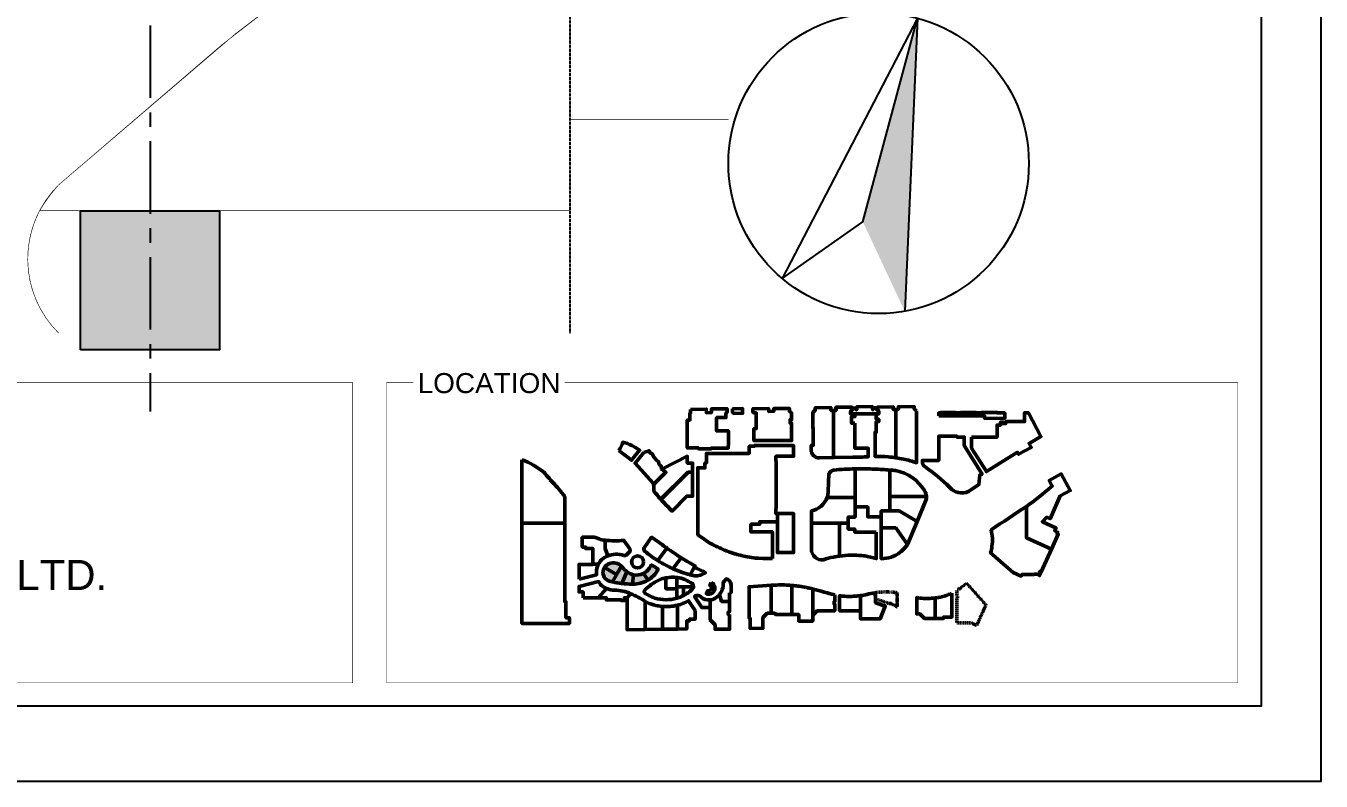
# Model space of a CAD drawing. Header units: inches. Extents: x -17552 to 18736, y -11730 to 13931.
# Drawn here: x 7550 to 18736, y -11730 to -5211 of the extents above; entities that cross this region are included whole.
import ezdxf

# ---------------------------------------------------------------- set-up
doc = ezdxf.new("R2010")
doc.units = ezdxf.units.IN
doc.header["$MEASUREMENT"] = 0
for name, pattern in [('_DASH', [0.6000000000000001, 0.4, -0.2]), ('CENTER', [2, 1.25, -0.25, 0.25, -0.25]), ('CONTINOUS', [0]), ('DASH', [0.35, 0.25, -0.1]), ('DASHED', [0.75, 0.5, -0.25])]:
    doc.linetypes.add(name, pattern=pattern)
for name, color, linetype in [('HS-CURVE-PAVE-JNT', 1, 'Continuous'), ('WALL', 255, 'Continuous'), ('轴线', 10, 'CENTER')]:
    doc.layers.add(name, color=color, linetype=linetype)
doc.layers.add('P-新规划租赁线', color=7, linetype='Continuous', true_color=0xd45be6)
doc.layers.add('租户合同线', color=5, linetype='Continuous', lineweight=50)
doc.styles.add('3F_2017.02$0$H1', font='swisscl.ttf')
doc.styles.get("Standard").update_dxf_attribs({"font": 'arial.ttf'})

# ---------------------------------------------------------------- blocks, each defined once
blk = doc.blocks.new('3F_2017.02$0$A$C11E260BE')
blk.add_hatch(color=256).paths.add_polyline_path([(5591.76080825704, 3026.479881679166), (8455.372668919856, 1855.107288574334), (2522.854731617375, 8880.550684904221)])
for p, q in [((5591.760808346673, 3026.479881619569), (2522.854731617375, 8880.550684904221)), ((2522.854731617375, 8880.550684904221), (8455.372668979224, 1855.107288484927)), ((2522.854731617375, 8880.550684904221), (4926.192646680054, 4.98924577748403))]:
    blk.add_line(p, q)
at = {"ltscale": 0.1}
blk.add_line((4926.19264668028, 4.989245792392467), (5591.760808346673, 3026.479881619569), dxfattribs=at)
blk.add_circle((4709.475723324107, 4709.476762955543), 4709.476512739406)
at = {"style": '3F_2017.02$0$H1'}
blk.add_text('北', height=3000, rotation=133.0244818913306, dxfattribs=at).set_placement((2849.449655267024, 10782.20561631986))

msp = doc.modelspace()

# ---------------------------------------------------------------- hatches: boundary and pattern name
at = {"layer": 'WALL'}
h = msp.add_hatch(color=256, dxfattribs=at)
h.dxf.hatch_style = 1
h.paths.add_polyline_path([(8022.659188833561, -8006.690969261783), (8022.659188833561, -6806.690969261783), (9222.65918883356, -6806.690969261783), (9222.65918883356, -8006.690969261783)])
h = msp.add_hatch(color=256, dxfattribs=at)
h.dxf.hatch_style = 1
edge = h.paths.add_edge_path()
edge.add_line((12883.16510575468, -9936.59858876949), (12923.09767822991, -9995.315980685007))
edge.add_arc((12798.01406765699, -9789.894598139144), 240.5074926920406, 301.3377500360506, 330.6489516951028)
edge.add_arc((13002.17772237652, -9903.506530626264), 6.942859140019472, 321.9938654460577, 413.7062722880162)
edge.add_arc((12755.11713974763, -10242.11457010495), 426.1019080598576, 53.88126861288328, 61.790082441404)
edge.add_arc((12954.02233168089, -9876.880192009605), 10.55961755840227, 76.22365122048792, 137.106067645864)
edge.add_arc((12822.5612547665, -9816.194764716663), 134.79579964206, 296.71786121649194, 336.6165671635166, ccw=False)
edge = h.paths.add_edge_path()
edge.add_line((12883.16510575468, -9936.59858876949), (12922.87148584166, -9994.983384353609))
edge.add_arc((12799.48161221188, -9786.075334862073), 242.6265320543745, 268.0440690811018, 300.5678840221975, ccw=False)
edge.add_line((12791.20057349502, -10028.56050647985), (12794.06048821429, -9947.928948566687))
edge.add_arc((12822.58611928516, -9816.226201247246), 134.7565407669693, 257.7790178224424, 296.7144274712803)
edge = h.paths.add_edge_path()
edge.add_arc((12819.57547652621, -9825.133615076607), 125.4181348748943, 231.3291531942266, 258.2618425936646)
edge.add_line((12794.06048821429, -9947.928948566687), (12791.20057349482, -10028.56050647986))
edge.add_arc((12771.203889421, -9368.01730933423), 660.8458085433582, 263.4220055393272, 271.73399074438646, ccw=False)
edge.add_line((12695.50028927111, -10024.51266163588), (12741.20852216322, -9923.053628451633))
edge = h.paths.add_edge_path()
edge.add_line((12741.20852216322, -9923.053628451633), (12695.50028927147, -10024.51266163592))
edge.add_arc((12766.67831289953, -9393.275546073744), 635.237441521561, 256.2259573945321, 263.56652749011425, ccw=False)
edge.add_line((12615.43242712773, -10010.24498546921), (12693.63364168127, -9873.65364396478))
edge.add_arc((12624.85061167201, -9947.862145241103), 101.1830365176545, 38.9653735334482, 47.1729088247136, ccw=False)
edge.add_arc((12872.13871253715, -9758.24956090559), 210.4830050884752, 216.7657685576995, 231.5342738817504)
edge = h.paths.add_edge_path()
edge.add_line((12693.6336416811, -9873.653643965086), (12651.95113164956, -9946.262700694138))
edge.add_line((12651.95113164956, -9946.262700694138), (12547.45180968451, -9886.434795003492))
edge.add_arc((12615.93346746033, -9929.083037776782), 80.67595715808336, 132.0743906618049, 148.0866359151427, ccw=False)
edge.add_arc((12617.73633606684, -9929.20192833052), 81.98196080030816, 111.22719591532379, 132.9540090863144, ccw=False)
edge.add_arc((12623.94482820141, -9948.701905326512), 102.4147072327932, 47.12062813353839, 110.51497651119061, ccw=False)
edge = h.paths.add_edge_path()
edge.add_line((12651.95113164956, -9946.262700694138), (12615.82803042029, -10010.34183050905))
edge.add_arc((12770.76464927202, -9369.564293699485), 659.2429048089477, 253.39664209248372, 256.4070774584776, ccw=False)
edge.add_arc((12610.71011491713, -9929.879540385558), 76.84971471370291, 145.5260681169801, 248.37573881822289, ccw=False)
edge.add_line((12547.35645478869, -9886.380202460618), (12651.95113164956, -9946.262700694138))

# ---------------------------------------------------------------- linework, layer by layer
msp.add_lwpolyline([(-17033.76863536707, 13283.04271609674), (18217.43136463294, 13283.04271609675), (18217.43136463294, -11081.75728390326), (-17033.76863536707, -11081.75728390326)], close=True)
for points in [[(17007.83136463294, -11729.75728390326), (18735.83136463294, -11729.75728390326), (18735.83136463294, 12203.04271609675)], [(-17552.16863536707, -10001.75728390326), (-17552.16863536707, -11729.75728390326), (17007.83136463294, -11729.75728390326)]]:
    msp.add_lwpolyline(points)
at = {"const_width": 4.319999999999999}
for points in [[(-2445.433272183414, -8290.286004608583), (10372.11204981154, -8290.286004608579), (10372.11204981153, -10881.75728390322), (-3665.014532915498, -10881.75728390325), (-3665.014532915484, -8290.286004608579), (-3431.887950188469, -8290.28600460858)], [(12203.37256630184, -8290.28600460862), (18017.43136463294, -8290.2860046086), (18017.43136463294, -10881.75728390324), (10664.29598000231, -10881.75728390329), (10664.29598000232, -8290.286004608619), (10897.42256272934, -8290.28600460862)]]:
    msp.add_lwpolyline(points, dxfattribs=at)
at = {"layer": 'HS-CURVE-PAVE-JNT', "color": 0}
msp.add_lwpolyline([(8022.659188833561, -8006.690969261783), (8022.659188833561, -6806.690969261783), (9222.65918883356, -6806.690969261783), (9222.65918883356, -8006.690969261783)], close=True, dxfattribs=at)
at = {"layer": 'P-新规划租赁线', "color": 8, "linetype": 'DASH', "ltscale": 100}
msp.add_line((12248.72464799695, -3168.328773733205), (12248.72464799695, -7862.897247805004), dxfattribs=at)
at = {"layer": 'P-新规划租赁线', "color": 8, "linetype": 'DASH', "ltscale": 100, "const_width": 5}
for points in [[(13618.07308000932, -2396.391714936099, 0.01928239442539912), (12644.26936177444, -2911.633803033013, 0.04123852364305388), (7829.269361774444, -6586.633803033013, 0.4151956048876204), (7833.176741691314, -7862.897247805004)], [(13618.07308000932, -2401.168249216838, 0.02829142405708493), (12255.43561739336, -3164.053367946273, 0.03808276610899405), (7829.269361772582, -6586.633803046983, 0.04769020609483288), (7668.140745015357, -6806.664159817365), (12248.72464799276, -6806.664159800601), (12248.72464799509, -6017.245665652188), (13618.07308000932, -6017.245665652188)], [(12248.72464798811, -7862.897247805004), (12248.72464799695, -3168.471344178519, 0.03802807865048492), (7829.269361774444, -6586.633803033013, 0.0476902060948188), (7668.140745017219, -6806.664159803395, 0.3276598770657105), (7829.795418733273, -7859.530023559671, 9.395955442063761e-05), (7834.541476800114, -7862.897247805004, 9.395955442063761e-05)], [(13618.07308000932, -6017.245665638218), (12248.72464799695, -6017.245665638218), (12248.72464799463, -6806.664159803395), (7668.140745017219, -6806.664159803395, 0.3276598770657094), (7829.795418733273, -7859.530023559671, 9.395955442063463e-05), (7834.541476800114, -7862.897247805004, 9.395955442063463e-05)], [(12248.7246479909, -7862.897247805004), (12248.72464799463, -6806.664159803395), (7668.140745017219, -6806.664159803395, 0.3276598770658969), (7829.795418733273, -7859.530023559671, 9.39595544206552e-05), (7834.541476800114, -7862.897247805004, 9.39595544206552e-05)]]:
    msp.add_lwpolyline(points, format="xyb", dxfattribs=at)
msp.add_lwpolyline([(12248.72464799695, -3168.471344178519), (12248.72464799463, -6806.664159786631), (7668.140745017219, -6806.664159803395, -0.04769020609443233), (7829.269361774444, -6586.633803033013, -0.038028078650557)], format="xyb", close=True, dxfattribs=at)
msp.add_lwpolyline([(13618.07308000932, -6017.245665638218), (12248.72464799695, -6017.245665638218)], dxfattribs=at)
at = {"layer": '租户合同线', "color": 7}
for points in [[(14672.02021704841, -8560.058846361402), (14671.6888351571, -8540.8552391069), (14691.41954626485, -8520.43154346261), (14704.34168833244, -8508.44611692416), (14722.98866314669, -8525.045702952082), (14725.9122194123, -8524.994672087638), (14725.46144915302, -8499.170061228191), (14861.38916971636, -8496.797434040103), (14861.8404289061, -8522.650055703683), (14865.16807856722, -8522.591971362786), (14883.72231154394, -8505.379966558356), (14915.9280110977, -8536.207738121657), (14915.9280110977, -8560.108407568498)], [(13290.39393167068, -8522.486787796433), (13290.91788697011, -8552.504166796838), (13285.24163440408, -8552.504166796838), (13285.2416344041, -8613.113135233745), (13261.42989909137, -8613.11313523376), (13261.42989909154, -8854.268754533687), (13281.25558629155, -8854.268754533701), (13357.79131931365, -8854.26875453974), (13357.79131931315, -8860.444180367302), (13469.01619714712, -8860.45904797012), (13469.01619714715, -8855.0776309103), (13616.09941629403, -8855.110392645327), (13616.09941628641, -8832.356085303463), (13617.30174198878, -8832.356098734168), (13617.30174198879, -8707.575138199993), (13515.22400180408, -8707.586668324444), (13515.23562488946, -8592.385911691095), (13596.37537193247, -8592.39641843127), (13596.38014155602, -8555.562344094467), (13604.90494032393, -8546.73816739051), (13606.20951260805, -8546.68606127316), (13605.659596432, -8515.181384646397), (13470.14098507287, -8517.546870806696), (13470.69089666096, -8549.051284588457), (13426.84942987494, -8549.816540237769), (13426.30981212082, -8518.901859808748)], [(14144.01049655718, -8515.50266708798), (14144.38013315975, -8536.679133865158), (14162.21375806372, -8551.16325950968), (14162.21375806372, -8610.311206707867), (14150.25504984963, -8610.311206707867), (14150.25504984963, -8639.809353635987), (14162.21375806372, -8639.809353635987), (14162.21375806372, -8790.489077133656), (13836.93689464015, -8790.489077133656), (13836.93689464015, -8686.846939278117), (13857.86463401484, -8686.846939278117), (13857.86463401484, -8552.311471869476), (13838.14499076641, -8552.311471869476), (13829.26604996607, -8544.032996858781), (13828.77731273269, -8516.033259510854), (13964.51947228749, -8513.663871302377), (13964.95271129797, -8538.484117589838), (14008.75058425663, -8536.691594170485), (14008.36268444512, -8514.468828852323), (14143.94910136321, -8512.535506622798)], [(12885.64695536651, -8893.567073513177), (12810.76438770522, -8986.743520876602), (12967.99851757094, -9159.06574580052), (12988.3196691312, -9151.966064519895), (12988.54541787675, -9152.612216689557), (13077.798097209, -9063.54598085024), (13042.70345961352, -9037.022915482483), (13040.25318784513, -9033.517338796291), (13037.46292499057, -9010.790580544874), (13019.16945013557, -8996.369167801508), (13014.62494108461, -8973.522377977313), (12995.2830134782, -8960.593800453766), (12969.39227788098, -8927.751558918817), (12968.15236683765, -8925.71357948533), (12960.54648783007, -8904.92418705012), (12939.34678531613, -8895.216831862772), (12931.81597111744, -8878.881233058759)], [(13986.81919548659, -10039.24085797626), (13795.5024796815, -10051.97012989178), (13795.5024796815, -10322.62810403613), (13805.16165565488, -10322.62810403613), (13805.16165565488, -10412.03417714251), (13915.2927923188, -10410.89430594164), (13915.35095286516, -10317.67647710055), (13952.33528116693, -10280.49631425128), (13986.81919548633, -10280.49631425128)], [(14345.59561103584, -10072.01096486432), (14345.59561103585, -10348.12955873389), (14224.81283351066, -10348.12955873575), (14224.76058932231, -10292.13588197773), (14166.21498782431, -10292.13588197773), (14166.22576176185, -10040.52640975692), (14179.27577488893, -10041.74464078458), (14194.28777526879, -10043.33407185478), (14205.72376009176, -10044.68036470799), (14216.22529786936, -10046.02023873469), (14227.73088325585, -10047.60250150184), (14246.07886461011, -10050.44801192183), (14273.93463685978, -10055.79106772166), (14279.91942840145, -10056.98001034638), (14284.51221389513, -10057.91671888317), (14293.55022755843, -10059.79434505366), (14303.79437643148, -10061.97769159907), (14311.65758339221, -10063.6934604247), (14321.18156540106, -10065.81813995778), (14330.75015389337, -10068.00426523027), (14342.31217326135, -10070.71495170196), (14345.59561103584, -10071.50257150588)], [(15403.06088440429, -10148.84151435887), (15399.8146185106, -10149.24897675663), (15393.66732266615, -10149.95570824089), (15385.17980995658, -10150.81775738583), (15380.81496770374, -10151.20989750693), (15374.18019101456, -10151.73959728062), (15367.07046944859, -10152.21857083518), (15360.91998608083, -10152.55911839895), (15354.14029827737, -10152.8553348461), (15349.68252607598, -10153.00972498165), (15331.94171622579, -10153.35028927065), (15312.10124231347, -10152.84626967508), (15307.91303083289, -10152.66814880411), (15303.52201341325, -10152.46793010319), (15299.53972045555, -10152.24729164606), (15293.31535564832, -10151.82787615067), (15287.6499924216, -10151.36687721243), (15281.91144078666, -10150.82267030709), (15275.03736610702, -10150.06801053614), (15270.0267313014, -10149.44701992973), (15265.64405016735, -10148.85460599758), (15261.27556243661, -10148.21817726194), (15254.90866382844, -10147.20805085073), (15248.87197502078, -10146.15930050542), (15243.67960422566, -10145.17820726739), (15243.67960422566, -10286.12750486692), (15271.44958512945, -10286.12750486692), (15311.30929208679, -10325.9872118243), (15403.06088440429, -10325.9872118243)], [(15548.22804700409, -10107.08431716505), (15547.03217611725, -10107.66383378921), (15543.50244319238, -10109.34776598299), (15537.88891783969, -10111.94508481719), (15531.88410205995, -10114.61566523645), (15525.46674297567, -10117.3490548287), (15519.28142914239, -10119.86796397833), (15513.26727908323, -10122.21038438047), (15507.38115605376, -10124.40277700825), (15504.39649772925, -10125.47712992899), (15498.46568115032, -10127.53839036875), (15489.8377372931, -10130.36480577276), (15481.00682043718, -10133.05022530153), (15475.1856378154, -10134.70760183404), (15469.64102810899, -10136.20405326726), (15462.15361218709, -10138.09915768657), (15454.74478864956, -10139.8339514397), (15448.84103377453, -10141.11749862416), (15440.17147513154, -10142.86850724566), (15434.4485246488, -10143.95925508136), (15429.2031217819, -10144.90452285254), (15422.79597286513, -10145.99437265088), (15416.47855404323, -10146.98279468428), (15411.9763641866, -10147.64575381316), (15408.72054135113, -10148.10174535185), (15403.06088440429, -10148.85862714952), (15403.06088440429, -10325.9872118243), (15474.88129636494, -10325.9872118243), (15474.88129636494, -10314.1914783736), (15548.22802412383, -10314.23599172073)]]:
    msp.add_lwpolyline(points, close=True, dxfattribs=at)
at = {"layer": '租户合同线', "color": 7, "ltscale": 300}
for points in [[(15063.14721675246, -8521.571335880571), (15041.43550496582, -8521.950315219516), (15041.04161423788, -8499.384330529769), (14907.5196548899, -8501.520716941193), (14905.52684041575, -8501.555501647226), (14905.96523697131, -8526.671223493488), (14915.9280110977, -8536.207738121657), (14915.9280110977, -8560.108407568498), (14894.4877531571, -8560.108407568498), (14894.4877531571, -8606.309230730089), (14915.47780774826, -8606.309230730089), (14915.47780774826, -8626.285561694318), (14894.45515161724, -8626.285561694318), (14894.45515161724, -8719.534308413253), (14883.7666297769, -8719.534308413253), (14883.7666297769, -8898.11745106054), (14883.76660145634, -8927.784067891384, -0.02533621656518137), (14997.3300395845, -8930.920529208195, -0.01660198328877119), (15063.14721675246, -8938.480561232986)], [(15242.48355796702, -8534.173787236656), (15223.30180313461, -8518.774280073796), (15221.98728545471, -8518.797225065258), (15221.59904298179, -8496.554828688668), (15086.87470780207, -8498.4799282207), (15084.88194837511, -8498.517866640503), (15085.27760550623, -8521.185048507969), (15063.14721675246, -8521.571335880571), (15063.14721675246, -8938.480561232986, -0.01674511766107091), (15128.87582993302, -8950.512543768496, -0.02965305440259293), (15242.48355796702, -8982.377601724385), (15242.48355796702, -8702.990580713324)], [(14524.96123330524, -8530.294768507307), (14503.19645230078, -8530.109339701294), (14502.76512710411, -8505.398735734), (14367.31971127108, -8507.762944261578), (14367.7087363199, -8530.05017438367), (14363.7231073716, -8530.119743795736), (14346.07889685534, -8548.9514198585), (14346.07889685534, -8639.01242348711), (14346.07889685534, -8682.64204446048), (14350.06513292671, -8682.64204446048), (14350.06513292674, -8832.344555883004), (14332.0276322994, -8832.344555883004), (14331.91069496125, -8870.217624032322, 0.4224949522692213), (14403.63635043983, -8939.948855838016), (14524.96123330524, -8937.85075409724)], [(14709.61833709839, -8640.318566271255), (14681.22168729726, -8640.207974483134), (14681.22168729728, -8583.005491670707), (14709.12523026223, -8583.011161572625), (14709.12989256041, -8560.066384158627), (14672.02020978995, -8560.058843601442), (14671.68882789863, -8540.855236346926), (14682.34660121484, -8529.823139365346), (14681.84759878319, -8501.235309202812), (14546.37111291176, -8503.337090318999), (14546.84491524157, -8530.48120761218), (14524.96122604696, -8530.294765747332), (14524.96122604696, -8937.850751337266), (14692.08311321135, -8934.960670472565, 0.002481163381731015), (14824.36022739959, -8930.586420789308), (14824.41398816271, -8856.262245544893), (14709.61773623091, -8856.261959069458), (14709.61773623091, -8844.303518027407), (14709.61773623488, -8844.303250857969), (14709.61773623091, -8844.303518027407), (14709.61773623488, -8844.303250857969), (14709.61853609087, -8790.599666161817)], [(15313.69089561827, -9015.58371181804, -0.03994291862688509), (15529.51687044688, -9194.336641600346, 0.3350997497350026), (15689.58156681278, -9231.141748251472), (15780.62530688988, -9170.414497808719), (15788.99807852773, -9084.354175896127), (15800.10497382237, -9084.119104953648), (15808.51551843344, -9078.996471322656), (15654.2160286966, -8833.5374604226), (15654.21603534566, -8760.990570794855), (15590.47382021978, -8760.990216329394), (15590.47382021978, -8752.392799083571), (15433.82271395541, -8752.505073637547), (15433.82263366888, -8962.215690891744), (15293.44147509462, -8962.321854516826), (15293.33252446905, -8976.380821219927, 0.2446892291687346)], [(14711.52093009272, -9035.190127489715, 0.01590893856099115), (14529.07677922028, -9044.79001027956, 0.1787554323287595), (14497.88178316179, -9059.583229650618, 0.1788070085346527), (14483.64460316564, -9091.258034889286), (14482.00560152168, -9138.356200298533), (14478.13505676357, -9242.101289972334, -0.05876554587417598), (14469.83274098131, -9281.601828508274), (14711.52093009272, -9281.601828508274)], [(15011.27584594238, -9044.7392421108, 0.01252839320156051), (14883.71616220751, -9036.78105861409, 0.01584155534934744), (14711.5149609714, -9035.190952383424), (14711.5149609714, -9363.728501932424), (14721.29937013565, -9363.727311758155), (14820.73381929926, -9363.717881461174), (14820.73381930013, -9447.819406724875), (14936.7329774823, -9447.819569375255), (14936.7329774823, -9397.99172301006), (15011.28205588543, -9397.99172301006)], [(15063.09678540648, -9049.811480594179, 0.005103372872065665), (15011.27584594238, -9044.7392421108), (15011.28206428603, -9272.823538667964), (15327.13721234268, -9272.823538667979, 0.08787945226273848), (15310.45678269721, -9221.823769657442, 0.2105090239045603)], [(16191.0664246776, -9358.170515719516), (16190.89384968714, -9629.160929038282), (16407.6215254454, -9727.020254175635), (16465.60391258086, -9598.592681699816), (16454.64723302817, -9593.645387809991), (16460.38960024685, -9580.927874180406), (16435.0161273916, -9569.47093354284), (16446.18215934321, -9544.743997066636), (16372.79453522172, -9511.603870802477), (16328.90063544008, -9491.782417274668), (16366.44050586646, -9452.058634487626), (16394.77844873512, -9464.85371195719), (16483.80620825737, -9267.679142085099), (16569.70128597478, -9221.517642791781), (16492.42289942819, -9077.692333164194), (16387.94176472801, -9133.83080792288), (16414.42212103115, -9182.979371585903), (16405.29574791582, -9189.249984302069, -0.02891629595506204)], [(14652.24457907765, -9502.032134662519), (14524.96106512049, -9502.031948700524), (14333.62332723799, -9502.039140005514), (14333.62172774336, -9409.153767658738), (14333.62155230659, -9398.05506441929, 0.2614535563570775), (14469.87097121388, -9281.601828508274), (14711.52093009272, -9281.601828508274), (14711.52093009272, -9363.73157977571), (14711.51449227092, -9449.023814884442), (14711.51486618094, -9450.210890154185), (14652.24457907765, -9450.210890154185)], [(15325.88432246723, -9300.507915598826, 0.04845833544317395), (15328.22596134548, -9282.788966201237), (15327.13721234268, -9272.823538667964), (15011.28206428603, -9272.823538667964), (15011.28205588543, -9397.99172301006), (15092.99989534785, -9397.99172301006), (15246.72823852696, -9490.073241912329)], [(16191.06642467769, -9358.170515719443), (16190.89372619834, -9629.354840569888), (16190.89384968714, -9629.160929038282), (16190.89384968714, -9629.160929038282), (16407.61945290682, -9727.024844221107), (16407.14635084617, -9728.072622050639), (16318.47840986855, -9924.464709774029), (16307.57152931621, -9919.540392682777), (16303.32632924525, -9928.942225568395), (16314.22829295963, -9933.86441715586), (16304.59976013516, -9955.16541493801), (16280.99127026512, -9944.505418226929), (16258.51180479978, -9944.505423811517), (16258.51180504671, -9945.498642019234), (16151.34776917817, -9945.391862198629), (16151.3475955014, -9952.47792258219), (16149.62995304259, -9952.477923008983), (16146.07175446211, -9960.355509403924), (16076.97334533648, -9929.143639698892), (15881.84255077403, -9760.151414973987), (15881.84255077403, -9760.151414973987, -0.2090883129893162), (15881.84255077403, -9760.151414973987, 0.0321414660635849), (15893.20072159653, -9702.170515710246, 0.09939978052876086), (15886.70865540145, -9561.237070440582, -0.002118525086997557)], [(14577.36101264066, -9503.228086694106), (14524.96136056865, -9503.228086694106), (14333.61249232749, -9503.235011245319), (14333.62090904638, -9727.177112756855, 0.4455759844366084), (14438.28409015624, -9819.813888883195, -0.04400137597870533), (14524.96134969516, -9795.538953585323, -0.01354025883539448), (14552.33089872947, -9791.181459410223, -0.00815538344497888), (14577.36101264066, -9787.265888203945)], [(14894.4853134679, -9580.167003308894), (14707.82993767039, -9580.167003308894), (14707.82993767039, -9555.048898831219), (14652.24487452548, -9555.048898831219), (14652.24487452548, -9503.228086694106), (14577.36101264066, -9503.228086694106), (14577.36101264066, -9787.265888203945, -0.03142359725517851), (14674.60613224944, -9779.857100995612, -0.02220785897162594), (14704.34198014314, -9779.975305978665, -0.01517521576958341), (14786.45950274095, -9785.656069117618, -0.002974108993367868), (14794.1817113852, -9786.672637802118, -0.03926570511280672), (14894.48531290265, -9808.611021500115)], [(15063.10312481322, -9543.8874288758), (14936.7387634383, -9543.8874288758), (14936.7387634383, -9618.837404137279), (14936.73735329347, -9810.192196451439, 0.160609203360432), (15101.34016184486, -9755.065733641304, 0.05831001016676662), (15164.43634320321, -9687.148301888466)]]:
    msp.add_lwpolyline(points, format="xyb", close=True, dxfattribs=at)
at = {"layer": '租户合同线', "color": 7}
for points in [[(13651.47348681245, -8516.143947532464), (13651.90243800153, -8543.65184568364), (13661.64387155713, -8555.834073659926), (13739.85587127012, -8554.462421597249), (13739.15688795625, -8514.606189663033), (13651.47082958024, -8515.973543824372)], [(14535.73924707694, -10122.74213065763), (14535.73924707696, -10181.93423366602), (14530.15851657702, -10181.93423366602), (14530.15851657702, -10200.27091959431), (14535.74004449985, -10200.27091959432), (14535.7958164092, -10259.43995241782), (14384.74483494535, -10259.43995241782), (14345.59561103585, -10298.30209133345), (14345.59561103585, -10071.50620552616), (14349.83881949048, -10072.52787975368), (14360.22771941981, -10074.93843974593), (14371.28532128317, -10077.71512451476), (14377.8542731327, -10079.39791642695), (14384.92890162276, -10081.23806711515), (14396.18531477684, -10084.22559995977), (14417.66257743066, -10090.13032070727), (14436.4662625315, -10095.52203158825), (14444.53911191129, -10097.90089652961), (14470.09829351853, -10105.43801166636), (14486.20350492555, -10110.54597627755), (14510.26239249912, -10116.86227349706), (14524.97623424737, -10120.24977075247), (14535.73924707694, -10122.74213065763)], [(14535.7950189863, -10122.7421254429), (14535.79505269292, -10182.29472268528), (14530.21432219299, -10182.29472268528), (14530.21428848639, -10200.63140861357), (14535.79585011581, -10200.63140861357), (14535.7958164092, -10259.43995241782), (14384.74483494535, -10259.43995241782), (14345.65141665182, -10298.6625803527), (14345.65138294522, -10071.50620031142), (14349.89459139985, -10072.52787453894), (14360.28349132917, -10074.93843453119), (14371.34109319253, -10077.71511930002), (14377.91004504205, -10079.39791121221), (14384.98467353212, -10081.23806190042), (14396.2410866862, -10084.22559474504), (14417.71834934002, -10090.13031549253), (14436.52203444086, -10095.52202637352), (14444.59488382065, -10097.90089131488), (14470.15406542789, -10105.43800645162), (14486.25927683491, -10110.54597106281), (14510.31816440848, -10116.86226828232), (14525.03200615673, -10120.24976553773), (14535.7950189863, -10122.7421254429)], [(15548.22804700409, -10107.08431716507), (15548.22802412383, -10314.23599172073), (15474.88129636494, -10314.1914783736), (15474.88129636494, -10325.9872118243), (15311.30929208679, -10325.9872118243), (15271.44958512945, -10286.12750486692), (15243.67960422566, -10286.12750486692), (15243.67960422566, -10145.17820726739), (15248.87197502078, -10146.15930050542), (15254.90866382844, -10147.20805085073), (15261.27556243661, -10148.21817726194), (15265.64405016735, -10148.85460599758), (15270.0267313014, -10149.44701992973), (15275.03736610702, -10150.06801053614), (15281.91144078666, -10150.82267030709), (15287.6499924216, -10151.36687721243), (15293.31535564832, -10151.82787615067), (15299.53972045555, -10152.24729164606), (15303.52201341325, -10152.46793010319), (15307.91303083289, -10152.66814880411), (15311.4138244612, -10152.81703441151), (15313.06999227856, -10152.87087941818), (15331.94171622579, -10153.35028927065), (15349.19798358736, -10153.0190265789), (15350.87731169119, -10152.96834486962), (15354.14029827737, -10152.8553348461), (15360.91998608083, -10152.55911839895), (15367.07046944859, -10152.21857083518), (15374.18019101456, -10151.73959728062), (15380.81496770374, -10151.20989750693), (15385.17980995658, -10150.81775738583), (15393.66732266615, -10149.95570824089), (15399.8146185106, -10149.24897675663), (15405.14386118994, -10148.58006482166), (15408.72054135113, -10148.10174535185), (15411.9763641866, -10147.64575381316), (15416.47855404323, -10146.98279468428), (15421.86418117853, -10146.14016058414), (15423.71073808374, -10145.83877197702), (15429.2031217819, -10144.90452285254), (15434.4485246488, -10143.95925508136), (15440.17147513154, -10142.86850724566), (15448.84103377453, -10141.11749862416), (15454.74478864956, -10139.8339514397), (15462.15361218709, -10138.09915768657), (15469.64102810899, -10136.20405326726), (15475.1856378154, -10134.70760183404), (15481.00682043718, -10133.05022530153), (15489.8377372931, -10130.36480577276), (15498.46568115032, -10127.53839036875), (15504.39649772925, -10125.47712992899), (15507.38115605376, -10124.40277700825), (15513.26727908323, -10122.21038438047), (15519.28142914239, -10119.86796397833), (15525.46674297567, -10117.3490548287), (15531.88410205995, -10114.61566523645), (15537.88891783969, -10111.94508481719), (15543.50244319238, -10109.34776598299), (15547.03217611725, -10107.66383378921), (15548.22804700407, -10107.08431716507)]]:
    msp.add_lwpolyline(points, dxfattribs=at)
at = {"layer": '租户合同线', "color": 7, "lineweight": -3}
for points in [[(13651.47348681245, -8516.143947532464), (13651.90243800153, -8543.65184568364), (13664.46134030199, -8555.784661973366), (13739.85587127012, -8554.462421597249), (13739.15688795625, -8514.606189663033), (13651.47082958024, -8515.973543824372)], [(13999.90953875188, -10038.53107496093), (13980.48040714013, -10039.58455899427), (13961.67257775435, -10041.44183941024), (13959.66330188733, -10041.61127446253), (13958.11856437424, -10041.75431639763), (13951.33286620208, -10042.3921459513), (13938.32167347096, -10043.56339387963), (13927.3084741184, -10044.50168237828), (13916.89892999032, -10045.34383689084), (13904.86808277408, -10046.26309481817), (13894.20380986991, -10047.02951727404), (13882.38280963952, -10047.82595094618), (13867.53075242188, -10048.74750726362), (13856.90500199837, -10049.35282426389), (13846.26334126019, -10049.91394044611), (13834.42372636762, -10050.48520999778), (13819.31948733746, -10051.13300277792), (13798.70180451252, -10051.87078950613), (13795.5024796815, -10051.97012989178), (13795.49520862442, -10322.71769645298), (13805.16165565488, -10322.71769645306), (13805.16165565488, -10412.03417714251), (13915.2927923188, -10410.89430594164), (13915.35095286516, -10317.67647710055), (13952.33528116693, -10280.49631425128), (14015.62225139033, -10280.49631425128), (14027.46188443046, -10292.34948750609), (14166.21498782431, -10292.13588197773), (14166.24769215604, -10040.52829329861), (14162.47840010717, -10040.20455909581), (14159.61151563124, -10039.96678504901), (14156.33149035586, -10039.70369942765), (14152.98888775313, -10039.8265887466), (14149.46371089511, -10039.56600558658), (14145.56236065936, -10039.29035070987), (14142.02365097577, -10039.05188334467), (14138.93022841905, -10038.85242914134), (14135.49963893864, -10038.64105473963), (14130.71109586867, -10038.36326744309), (14126.59280891916, -10038.14043542542), (14121.42343928909, -10037.88175557563), (14117.80464671904, -10037.71458638953), (14113.81118497034, -10037.54340682054), (14110.67033830567, -10037.41857230577), (14106.85588949933, -10037.27856117928), (14103.21099047315, -10037.15665305283), (14098.33426782825, -10037.01169647996), (14092.29226139396, -10036.86090675885), (14087.4081886757, -10036.7623068829), (14084.67047608882, -10036.71614294107), (14080.92627093397, -10036.66359569596), (14076.04790370916, -10036.61348063479), (14071.54565749038, -10036.58565069213), (14066.80834746348, -10036.57545785241), (14062.08338417862, -10036.58479040099), (14057.76091256073, -10036.61038415117), (14052.29875630359, -10036.66603736132), (14049.81876882573, -10036.69989756028), (14045.66298139477, -10036.76866929854), (14040.52408323417, -10036.87455227002), (14035.73842327757, -10036.99388729665), (14030.04003986155, -10037.16206633114), (14026.78719517232, -10037.27078642957), (14020.65878579482, -10037.50073864076), (14014.80175379555, -10037.75119801115), (14010.68221397576, -10037.94533689), (14001.5604460748, -10038.4280909244)]]:
    msp.add_lwpolyline(points, close=True, dxfattribs=at)
at = {"layer": '租户合同线', "color": 7, "linetype": 'Continuous'}
for points in [[(15434.32116890137, -8576.453255446677), (15434.32116890137, -8551.743173678688), (15441.29708202626, -8551.743173678979), (15441.29708202626, -8549.550743839432), (15452.05991941896, -8549.550743839432), (15452.05991941933, -8547.557625803738), (15574.53702271171, -8547.557625803753), (15574.53702271171, -8549.550743839432), (15581.31362403304, -8549.550743839432), (15581.31362403322, -8551.444205973332), (15600.86509172566, -8551.44872550955), (15600.86509172566, -8577.754311909395), (15520.92214755181, -8577.753364044363), (15520.92214755181, -8576.652567250252)], [(15600.86509172566, -8577.754311909395), (15600.86509172566, -8551.44872550955), (15620.07976982708, -8551.44872550955), (15620.07976982708, -8549.55526337565), (15626.65705934484, -8549.55526337565), (15626.65705934484, -8547.562145340189), (15753.31971051253, -8547.562145340189), (15753.31971051253, -8549.55526337565), (15760.09631183385, -8549.55526337565), (15760.09631183385, -8551.648037313125), (15779.62886858356, -8551.652567121002), (15779.62886858356, -8578.161036995594)], [(15779.62886858356, -8578.161036995594), (15779.62886858356, -8551.652567121002), (15799.7394295636, -8551.652567121002), (15799.7394295636, -8549.460137281747), (15806.31671908135, -8549.460137281747), (15806.31671908135, -8547.467019246053), (15929.29210188304, -8547.467019246053), (15929.29210188304, -8549.460137281747), (15940.15459517752, -8549.460137281747), (15940.15459517752, -8551.647892774175), (16003.85464759797, -8551.652567121002), (16003.85464759797, -8598.74214399234), (15829.03826468815, -8597.681538239054), (15829.03826468815, -8578.161036995594)], [(14060.25039058278, -9757.973565195955), (14041.03218149433, -9757.973565195955), (14041.0321039124, -9420.314003262863), (14179.75340392628, -9420.314319593313), (14179.7534039263, -9757.686949171073), (14060.25039058278, -9757.973565195955)]]:
    msp.add_lwpolyline(points, close=True, dxfattribs=at)
at = {"layer": '租户合同线', "color": 7, "ltscale": 300}
for points in [[(15717.64959584706, -8759.79438108573), (15717.64307310937, -8855.025711545522), (15845.43997588874, -9058.511031717198), (16113.93059206568, -8890.697091556684), (16123.7752055187, -8909.0149740486), (16232.22747362965, -8849.14536517731), (16213.99772345733, -8815.225250069974), (16316.19600769834, -8756.55710155935), (16208.6189649224, -8549.65477971512), (16174.46577994882, -8549.654762016178), (16174.46566074203, -8626.49396685203), (16013.02316223997, -8626.49396802503), (16013.02316223997, -8644.194213314468), (15989.10574957123, -8644.194213314482), (15989.10574957123, -8630.224864528302), (15968.3773163967, -8630.224864528302), (15968.37743612843, -8656.15310954763), (15936.88605703648, -8656.15310954763), (15936.88605703633, -8760.990216328797)], [(12204.77439991155, -9502.025127653562), (11834.2529606148, -9502.026677677355), (11834.2547949571, -9940.51230291189), (11834.25461951987, -10369.03508485613), (12244.03986309364, -10369.03508485613), (12244.03986309364, -10319.60362047128), (12214.54171616559, -10319.60362047112), (12213.90373179498, -10180.0445388938), (12203.53979462959, -10180.02878139633), (12203.90395935239, -9940.51230291202)], [(15092.99989534785, -9397.99172301006), (14936.73918742535, -9397.99172301006), (14936.73918742535, -9447.819673902157), (14936.73918742535, -9502.036778517451), (14936.7387634383, -9543.8874288758), (14936.7387634383, -9543.8874288758), (15063.10312481321, -9543.8874288758), (15164.43634320321, -9687.148301888466), (15246.72823852696, -9490.073241912329)]]:
    msp.add_lwpolyline(points, close=True, dxfattribs=at)
at = {"layer": '租户合同线', "color": 7}
for points in [[(12671.16914439741, -8875.617582401936), (12781.32339545114, -8959.742043763099), (12849.95260891876, -8874.293851789384), (12816.00219130251, -8851.608907988548), (12782.77075538665, -8832.99840966844, 0.09602968236210803), (12704.51436817508, -8805.008987730054, -0.1272656360877338), (12671.16914439741, -8875.617582401936)], [(13034.86016928499, -9297.518038547152), (13257.33799442613, -9075.50495623642), (13269.29670264023, -9063.546248022312), (13307.96621929675, -9063.546248022312), (13307.96621929674, -9270.83052373336), (13257.33799442614, -9270.830523733404), (13131.0667306313, -9398.55453839999), (13125.89983965666, -9393.403343437085), (13119.5596670794, -9387.03488534934), (13112.65987966552, -9380.05176978035), (13105.91833238045, -9373.175292968377), (13099.43304333441, -9366.50969786637, -0.00986819146278077), (13034.86010200187, -9297.517963754412)], [(13625.75086751315, -10104.73279355826), (13640.01683271426, -10104.73279355826), (13640.01665727737, -10033.00085627776, 0.3373504782977869), (13597.120791094, -9984.009950420577), (13593.58552058738, -9993.959442690617, 0.2089878609179101), (13571.85451636006, -10022.48908027434, -0.1872095349042111), (13539.01453104192, -10120.47798437013), (13558.35615896306, -10178.63605939287), (13625.75086751315, -10178.63605939287)], [(14757.35862808165, -10129.04576068764, -0.008040462198975607), (14735.99449289187, -10131.76031447734, -0.02138672112372996), (14684.19759981651, -10135.33929144453, -0.02394738997023876), (14621.18210751312, -10134.17352192691, -0.01475235149536909), (14577.97785809498, -10129.93228893409), (14577.97785809499, -10259.43995241683), (14757.35862808165, -10259.43995241685)]]:
    msp.add_lwpolyline(points, format="xyb", close=True, dxfattribs=at)
at = {"layer": '租户合同线', "color": 7, "linetype": 'Continuous', "flags": 128}
msp.add_lwpolyline([(13997.58220834409, -9808.252021771541), (13979.24646270275, -9808.91421440007), (13962.77800454458, -9809.262521624905), (13943.802327994, -9809.314345146156), (13925.98865351603, -9809.022478869249), (13914.59071898781, -9808.66260652735), (13875.88876540374, -9806.429813841742), (13867.45304081292, -9805.735118301562), (13852.60488241387, -9804.330595703917), (13836.6587476929, -9802.563035663456), (13816.91107176669, -9799.999847074743), (13781.07137378764, -9794.27941573681), (13750.14193914286, -9788.218519652413), (13729.92145619553, -9783.683083521179), (13692.37527038997, -9774.033794605746), (13685.93984299683, -9772.216875460645), (13672.42102656553, -9768.242049562707), (13654.68886931248, -9762.699768681594), (13637.31043636591, -9756.759445164664), (13622.03722603747, -9750.913666262224), (13609.55443268843, -9745.993826018084), (13597.29076902531, -9741.03448837756), (13584.93924726961, -9735.912166310392), (13570.74593960373, -9729.866250237004), (13556.08265967503, -9723.438396619653), (13539.77026460427, -9716.06745443434), (13523.40892497863, -9708.43778743073), (13509.08365272461, -9701.55987227502), (13498.07732114034, -9696.148207091528), (13485.1352087017, -9689.641295200132), (13470.71882784633, -9682.126348753422), (13457.77684875479, -9674.618553926504), (13426.86320053389, -9655.212191624485), (13406.8349155118, -9641.63943925614), (13386.66084028647, -9627.804994773998), (13365.44647342249, -9611.930935970717), (13351.24889224912, -9601.122757178577), (13351.81481608177, -9597.634060973962), (13351.81534356705, -9025.630541473138), (13378.72190956352, -9026.07595940933), (13414.07793892878, -9026.038871185336), (13414.36700744342, -8984.62114365737), (13426.7531902335, -8985.017350363929), (13426.75319023998, -8901.904909690295), (13797.47315753374, -8901.90490969028), (13797.47315753372, -8839.52004798332), (13840.52450703039, -8839.521819064006), (13840.52485797911, -8834.33810566372), (14179.75357620159, -8834.338109177572), (14179.75341459547, -8926.02116416487), (14028.17653377574, -8926.02109936928), (14028.36811352675, -9014.963690052804), (14028.36817556176, -9094.684773668507), (14028.66712967056, -9254.134216614742), (14028.66712967056, -9333.862578884151), (14028.17652474066, -9420.314378435598), (14040.03555870414, -9420.31400326263), (14040.03555870414, -9491.269645651866), (13888.16002815572, -9491.269645663886), (13888.16002815732, -9512.795320437368), (13812.22239845224, -9512.795320437252), (13812.22239845223, -9579.066476687474), (13997.5822083215, -9579.066476673039), (13997.58220834409, -9808.252021771541)], close=True, dxfattribs=at)
at = {"layer": '租户合同线', "color": 7, "flags": 128}
msp.add_lwpolyline([(13042.70345961351, -9037.023182653973), (13077.79809720951, -9063.546248022312), (12988.54541787656, -9152.612483861076), (12971.64194960044, -9169.480641806664), (12974.57660277205, -9177.880389558739), (12974.57660277205, -9227.85597868714, 0.008579764905228122), (13028.21054632677, -9290.095225274059), (13034.86010200187, -9297.517963754412), (13050.1162519604, -9282.292066554297), (13269.29670264025, -9063.546248022312), (13307.96621929578, -9063.546248022312), (13307.96648646782, -8985.017624119506), (13262.12192032156, -8985.017624119506), (13262.12192032156, -8925.552862040617)], format="xyb", close=True, dxfattribs=at)
at = {"layer": '租户合同线', "color": 7, "ltscale": 0.5}
msp.add_lwpolyline([(11834.25171694854, -8956.2723772089), (11834.25171694854, -9502.029313188998), (12204.77149292384, -9502.029313188998), (12205.80129660787, -9282.78629706447, 0.1153688151247571), (12192.10783291106, -9257.785355896956, 0.02944109225720234), (12086.82105772541, -9138.154925390108, 0.0295873379497102), (12021.94364236885, -9063.543345338569, 0.08388066941053299)], format="xyb", close=True, dxfattribs=at)
at = {"layer": '租户合同线', "color": 7, "ltscale": 0.1}
msp.add_lwpolyline([(12974.57660277205, -9177.880389558739), (12968.0028238088, -9159.064508485191)], dxfattribs=at)
at = {"layer": '租户合同线', "color": 7, "linetype": 'CONTINOUS', "ltscale": 100}
for points in [[(12384.35181033764, -9625.088671463925), (12458.81081117131, -9625.08284876291, -0.07741387098951005), (12477.19626681885, -9628.782232730699, 0.02248107489671088), (12491.83188496307, -9635.191001844234, 0.05210017634280613), (12535.6630556887, -9648.794086593442, 0.01869606322239022), (12551.77415970025, -9650.665132118074), (12551.77403435687, -9721.27546696997), (12576.65502330521, -9785.172221921855, 0.06649838764599385), (12539.14346916834, -9804.906543224663, 0.1110333644353966), (12493.47809814478, -9858.600627016587), (12447.13533761856, -9858.600627016587), (12447.13533748477, -9722.271491643673), (12384.35213779722, -9722.271758815745), (12384.3520500786, -9709.31595723966), (12354.85475857939, -9709.31595723966), (12354.85363999462, -9625.351878707434)], [(12551.77415970025, -9650.665132118074), (12551.77403435687, -9721.27546696997), (12576.655085712, -9785.17219973503, -0.08105193297476937), (12642.18622336535, -9771.58247035396, -0.07869998713810533), (12713.75188850918, -9781.094437546102, 0.3933780521999413), (12740.22875572127, -9775.04495472185, -0.005824238287625306), (12763.90588046104, -9749.464148183723, 0.3571965105879328), (12765.81678225264, -9724.28143577495), (12715.41616792305, -9652.726863052789, -0.04019047451155042), (12551.77415970025, -9650.665132118074, 63.63268675796037)], [(12895.72549468042, -9745.646016245611, 0.03594312840848958), (13006.99743865096, -9826.922888878898), (13086.13959952873, -9718.693869583707, -0.003485045670935113), (13047.03325278152, -9691.133722759832), (12953.17158930909, -9625.479576473464), (12889.23006647268, -9716.886638860777, 0.4421025739976112), (12895.72549468042, -9745.646016245611, -0.06267330459338258)], [(13086.13080684125, -9718.68790955909), (13006.99761408822, -9826.923156050956, 0.03202630793693684), (13137.84071515416, -9896.464252674492), (13207.89130799987, -9801.597333798962, -0.009926317005550267), (13086.13080684125, -9718.68790955909, 32.9717108755154)], [(12884.98665323413, -9837.729898840093, 1), (12780.8326612589, -9837.729898840093, 1)], [(13207.89130799987, -9801.597333798962), (13137.84071515418, -9896.464252674492, 0.03925021369206563), (13286.59513504886, -9948.465406322013), (13329.58259610445, -9870.65638910818, -0.02501380892609604), (13207.89130799987, -9801.597333798962, 341.0402156977292)], [(12326.95049536899, -9986.177505480102), (12478.09905557302, -9948.962434480845, -0.02699967872295479), (12477.07140547787, -9929.883455507725, -0.1232268961415417), (12493.47860601875, -9858.601161360732), (12447.13584549252, -9858.601161360732), (12447.13566992147, -9859.597720378579), (12326.95084624348, -9859.597720378579)], [(12651.95113164956, -9946.262700694138), (12615.82803042029, -10010.34183050905, -0.01313625778864889), (12582.38959469703, -10001.32061250826, -0.4815344548117395), (12547.35645478869, -9886.380202460618)], [(12693.6336416811, -9873.653643965086), (12651.95113164956, -9946.262700694138), (12547.45180968451, -9886.434795003492, -0.0699805034010943), (12561.87291896048, -9869.199257341103, -0.09508613153822273), (12588.05336817572, -9852.782275662908, -0.2838876042147981)], [(12741.20852216322, -9923.053628451633), (12695.50028927147, -10024.51266163592, -0.03204023645772847), (12615.43242712773, -10010.24498546921), (12693.63364168127, -9873.65364396478, -0.03582744622167475), (12703.52306816498, -9884.233130882136, 0.0645291042766234)], [(12741.20852216322, -9923.053628451633, 0.1180599977966765), (12794.06048821429, -9947.928948566687), (12791.20057349482, -10028.56050647986, -0.0362837874310867), (12695.50028927111, -10024.51266163588)], [(12883.16510575468, -9936.59858876949), (12922.87148584166, -9994.983384353609, -0.1428723055461659), (12791.20057349502, -10028.56050647985), (12794.06048821429, -9947.928948566687, 0.1715412910181389)], [(12883.16510575468, -9936.59858876949), (12923.09767822991, -9995.315980685007, 0.128596156372564), (13007.64831235066, -9907.781567277916, 0.4229946423846966), (13006.28737391617, -9897.910634160033, 0.03452241508197356), (12956.53692045459, -9866.624346540853, 0.2720801794895584), (12946.28619763978, -9869.692859188746, -0.1758712958578048)], [(13322.24455803478, -9883.980355496116), (13286.5944100679, -9948.466132296793, 0.00953429102424873), (13323.84257830861, -9957.533485301281, 0.2055267455930362), (13419.06864217469, -9929.316282418707, -0.01255686222456165), (13322.24455803478, -9883.980355496116)], [(12362.82697315955, -10147.80192509006), (12493.73327040301, -10147.8028546512), (12565.36517624624, -10068.49007792489, -0.07596240453026398), (12528.81820228524, -10046.0944782816, -0.0990567999046775), (12496.05822113935, -10008.25045381391), (12326.950495369, -10049.88735437993), (12326.95084624349, -10096.77917206486), (12362.8269708858, -10096.77917206486)], [(13077.95754665192, -10069.44072480989), (13173.10769699712, -10069.44072480989), (13173.10769699712, -9971.924783243905, 0.08414858349316016), (13077.9575466519, -9974.621048233987)], [(13173.10769699712, -10052.00789997916), (13315.91807852998, -10052.00789997916, 0.2558062594448611), (13303.48785817763, -10025.45882603292, 0.1256745376053565), (13173.10769699712, -9971.924783243905)], [(13173.10769699712, -10052.00789997916), (13230.32558788577, -10052.00789997916), (13230.32558788577, -10127.88684689918, -0.0488274725833706), (13173.1076969971, -10151.03646637798)], [(13230.32558788577, -10052.00789997916), (13230.32558788577, -10127.88684689918, 0.07496406069338753), (13306.64662609187, -10072.0550754761, 0.1872418929797798), (13315.91807852998, -10052.00789997916)], [(13469.49419075674, -10016.20913707614), (13457.84167928803, -10043.19969563133, -1), (13439.51332328918, -10085.65249606075), (13427.8605969537, -10112.64296185104, 1.000002192480528)], [(12493.73327040301, -10147.8028546512), (12565.36517624624, -10068.49007792489, 0.1132378646301691), (12633.58063310036, -10081.0117011321, -0.1053571207768837), (12772.91943438284, -10113.19477984719), (12743.11371665698, -10147.8024594342), (12719.19630022878, -10147.80272660628), (12719.19630022878, -10171.71934151826), (12691.29282316648, -10171.71991841245), (12691.29282316648, -10166.53778918555), (12563.73326888273, -10166.33899151009), (12563.73274257098, -10147.80219226212)], [(12898.57692344033, -10420.86389610304), (13048.72913623092, -10419.0056004202), (13048.63933873737, -10222.66587989074, -0.1019791581490967), (12898.57692344033, -10178.77800316965)], [(13329.73808176037, -10257.08857803257), (13273.14311003465, -10172.70062786101, -0.06633486421688391), (13177.58929862131, -10211.58527175102), (13177.58929862131, -10417.41081684012), (13257.34195667095, -10416.42379162493), (13257.33799442615, -10371.03194660284), (13257.33799442615, -10347.11426300258), (13278.86384464877, -10347.11426300258), (13278.86384464877, -10332.33870995918), (13303.57850829126, -10332.33870995918), (13329.73811115552, -10332.33869974038)], [(13460.63620950257, -10166.17354538425, -0.2183464355660793), (13379.47917701679, -10139.66311893208, 0.3783222187345567), (13327.96944932053, -10134.57472043975, -0.05776441927377746), (13325.60763515101, -10136.14554546026), (13389.10455306082, -10231.91230771211), (13460.63619671729, -10231.91230771211)], [(13177.58929862626, -10417.41081684012), (13177.58929862131, -10211.58527175102, -0.0840127266651559), (13048.63934984055, -10222.69015670244), (13048.72913623092, -10419.0056004202), (13177.58929862626, -10417.41081684012)]]:
    msp.add_lwpolyline(points, format="xyb", close=True, dxfattribs=at)
at = {"layer": '租户合同线', "color": 7, "linetype": 'CONTINOUS'}
for points in [[(13173.10769427936, -10069.51207575687), (13077.95754393417, -10069.51207575689), (13077.95754393417, -9974.69239918098, 0.09374109414881354), (12982.94115113041, -10012.64458547856, 0.03808276610899421), (12894.72243320028, -10080.86065341633, 0.0476902060938259), (12891.51094967905, -10085.24611814111, 0.3276598770656205), (12894.7329181364, -10106.23097756318, 0.08003857175240815), (12982.80739358826, -10149.59457827001, 0.07457856693813582), (13077.9539322604, -10164.33173506572, 0.07303389255145021), (13173.10769427936, -10151.10781732496)], [(12898.58123885443, -10178.77800318268), (12898.57692344028, -10420.8630945867), (12742.02936952216, -10422.78823894232), (12742.02936952216, -10171.71987586241), (12743.11371665701, -10171.71987586241), (12743.11371665701, -10147.8024594342), (12772.92067224426, -10113.19334255548, -0.04861023611983403), (12898.57692344028, -10178.77518710797, -2.39840212014558e-06)]]:
    msp.add_lwpolyline(points, format="xyb", close=True, dxfattribs=at)
at = {"layer": '租户合同线', "color": 7}
for points in [[(13986.81919548633, -10039.24085797628), (13986.81937092281, -10121.17093277978), (13986.81919548633, -10145.08834920798), (13986.81919548633, -10280.49631425128), (14015.62225139033, -10280.49631425128), (14027.46188443046, -10292.34948750609), (14166.21498782431, -10292.13588197773), (14166.22576176185, -10040.52640975692, 0.03610259329850234), (13986.81919548633, -10039.24085797628)], [(14757.35862808165, -10129.04576068764), (14757.35862808164, -10327.98032985899), (14929.18034439563, -10327.98032985899), (14972.49087003799, -10219.51037678327), (14888.50579482959, -10190.65153028169), (14888.50579482959, -10128.59635007746), (14883.72231154394, -10128.59635007746), (14883.72231154397, -10104.28202706166, 0.02545670439337675), (14813.81336870734, -10118.45952095671, -0.02145331644959069), (14757.35862808165, -10129.04576068764, -0.02145331644959069)]]:
    msp.add_lwpolyline(points, format="xyb", dxfattribs=at)
at = {"layer": '租户合同线', "color": 7, "linetype": 'DASHED'}
msp.add_lwpolyline([(15674.22921044944, -10021.96552523407), (15668.45129595422, -10026.79129694976), (15663.54971353164, -10030.801241799), (15657.89493173397, -10035.3508207935), (15653.02465172608, -10039.20473545309), (15650.25579208735, -10041.36958566975), (15645.58284795407, -10044.98073564565), (15633.89967341513, -10053.78124780278), (15624.5850322613, -10060.57092413954), (15618.59773940987, -10064.83210341928), (15610.67447686668, -10070.350070748), (15601.31417998143, -10076.69529691428), (15590.48218740404, -10083.77997258703), (15590.4821799598, -10132.65150016681), (15595.24911617777, -10132.6562229264), (15595.2491161778, -10147.80245943419), (15590.4821446962, -10147.80245943419), (15590.4821446962, -10364.15695549288), (15712.80132072676, -10364.15697412487), (15761.37924560145, -10386.09132982477), (15841.49439640266, -10208.66064390916), (15674.22921044944, -10021.96552523407)], dxfattribs=at)
at = {"layer": '租户合同线', "color": 7, "linetype": 'Continuous'}
msp.add_lwpolyline([(13627.06139004084, -10293.19239603708), (13616.09924084916, -10293.19239603708), (13616.09924084916, -10269.27471243681), (13625.75086751315, -10269.2749796089), (13625.75086751315, -10178.63605939299), (13558.35615896306, -10178.63605939287), (13539.01453104192, -10120.47798437015, -0.08742790194498315), (13501.1890541779, -10152.52421793526, -0.1056137991878749), (13460.63603406532, -10166.17327821217), (13460.63603406532, -10338.23939327234), (13502.8903118595, -10380.49367106653), (13502.90211859363, -10419.70369345257), (13627.10142783508, -10418.4927482753), (13627.10142783508, -10376.44229099631), (13627.06139004084, -10376.44229099628)], format="xyb", close=True, dxfattribs=at)
at = {"layer": '租户合同线', "color": 7, "linetype": '_DASH', "ltscale": 0.05}
msp.add_lwpolyline([(15075.06140152346, -10103.81182539691), (15063.10281403243, -10102.14065153301), (15046.43254414864, -10100.25902954919), (15039.00259222044, -10099.55908921324), (15034.48617415226, -10099.17523075388), (15028.68924139965, -10098.7285408395), (15022.86528904815, -10098.33174618218), (15015.13407906068, -10097.88533087838), (15006.70728137559, -10097.50291431445), (14997.13947528039, -10097.20019700927), (14986.58655956414, -10097.02824495952), (14976.81396214952, -10097.02038142148), (14969.15914239619, -10097.11587767504), (14960.8627722559, -10097.3202674129), (14952.20181224128, -10097.6457114112), (14942.90762597814, -10098.12248609478), (14930.83814180568, -10098.93916439949), (14921.35996046267, -10099.73746433946), (14911.46329781704, -10100.71896818362), (14906.99472199436, -10101.21184901694), (14899.68426418965, -10102.08511158573), (14891.74821146563, -10103.12748640319), (14883.72204498529, -10104.28210418429), (14883.72219082087, -10128.5963332078), (14888.50584954376, -10128.5963332078), (14888.50584954376, -10157.21281472894), (15001.54930078636, -10195.80578238768), (15020.44465775082, -10195.80578238769), (15075.06140152346, -10226.25731922128)], close=True, dxfattribs=at)
at = {"layer": '租户合同线', "color": 7, "lineweight": -3}
for points in [[(15073.5665629967, -10224.05463568391), (15073.5665629967, -10103.6029265551)], [(15076.55624005022, -10225.72152855645), (15076.55624005022, -10104.02072423873)]]:
    msp.add_lwpolyline(points, dxfattribs=at)
at = {"layer": '轴线', "ltscale": 500}
msp.add_line((8622.650210008876, 11792.86202535658), (8622.650209994506, -8538.37982741674), dxfattribs=at)

# ---------------------------------------------------------------- block references
at = {"xscale": 0.2754000001591764, "yscale": 0.2754000001591764, "zscale": 0.2754000001591764, "rotation": 317.3349194678904}
msp.add_blockref('3F_2017.02$0$A$C11E260BE', (13081.90636664255, -6472.246848108229), dxfattribs=at)

# ---------------------------------------------------------------- texts
for s, height, p in [('LOCATION', 172.8, (10933.21435011553, -8380.647728293005)), ('SHANGHAI KINGHILL CO., LTD.', 259.2, (2880.798601195973, -10079.9044485547))]:
    msp.add_text(s, height=height).set_placement(p)

doc.saveas('drawing.dxf')
